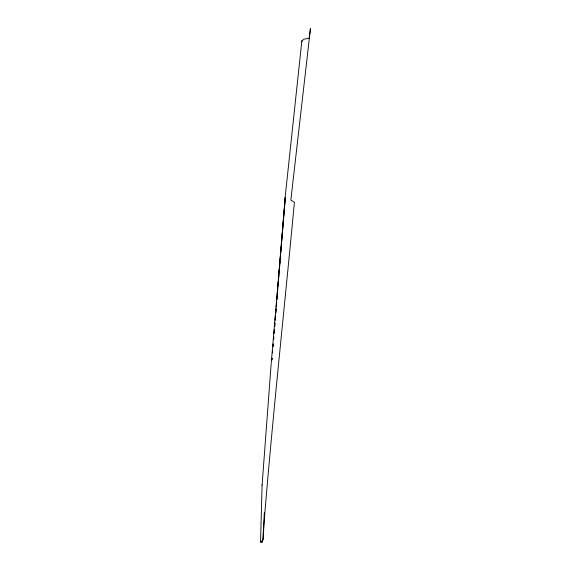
<?xml version="1.0" encoding="UTF-8"?>
<svg xmlns="http://www.w3.org/2000/svg" width="571" height="571" viewBox="0 0 571 571"><rect width="100%" height="100%" fill="white"/><g stroke="black" fill="none" stroke-linecap="round" stroke-linejoin="round"><path stroke-width="0.86" d="M262.096 485.065L271.139 364.127L285.322 197.388L281.367 245.38M262.096 484.929L260.54 542.45L262.524 542.022C271.282 428.678 283.787 315.52 294.4 202.305L290.853 200.043L310.46 28.55L309.089 38.328L304.058 39.128L301.852 40.862L285.115 197.545L278.47 279.24M264.287 512.687L263.295 539.381L261.14 541.893M273.559 339.624L273.78 336.961M274.358 329.852L274.066 333.407L274.401 329.824M274.644 326.305L274.936 322.751M275.151 320.088L275.507 315.649M275.729 312.979L276.086 308.54M276.236 306.77L276.664 301.438M276.814 299.661L278.327 281.018M273.595 339.602L273.816 336.933M274.694 326.269L274.915 323.6M275.208 320.046L275.5 316.491M275.793 312.937L276.086 309.382M276.307 306.713L276.671 302.266M276.892 299.604L277.185 296.049M277.406 293.38L277.77 288.933M277.991 286.271L278.363 281.824M278.577 279.155L278.948 274.715M279.091 272.938L280.047 261.382M280.19 259.605L280.632 254.273M280.782 252.489L281.217 247.157M301.838 40.898L302.023 41.747M272.046 358.274L271.903 360.044L272.053 358.267M272.624 351.165L272.481 352.942L272.638 351.151M273.202 344.063L272.981 346.725L273.224 344.042"/></g></svg>
